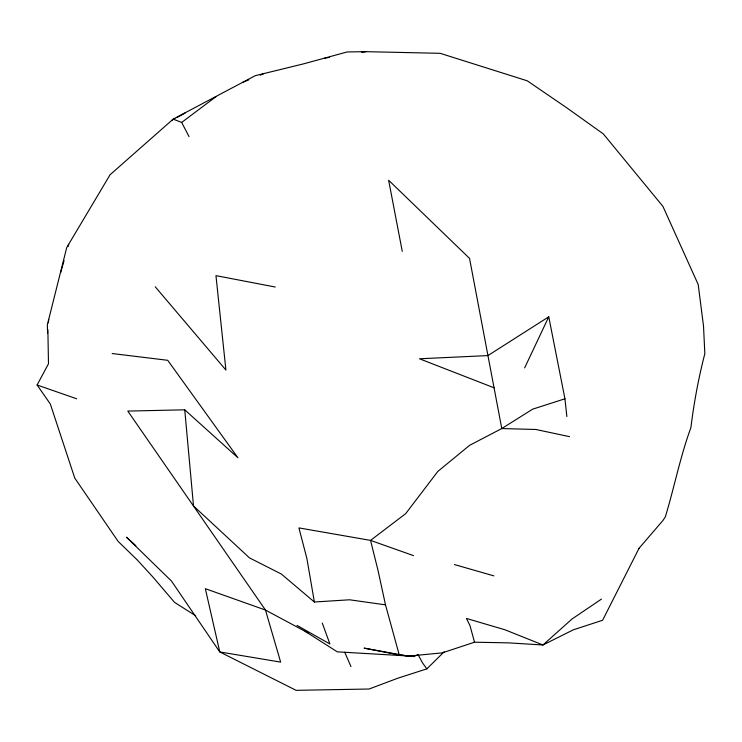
<?xml version="1.0" encoding="UTF-8"?>
<svg xmlns="http://www.w3.org/2000/svg" width="742" height="742" viewBox="0 0 742 742"><rect width="100%" height="100%" fill="white"/><g stroke="black" fill="none" stroke-linecap="round" stroke-linejoin="round"><path stroke-width="1.11" d="M195.647 615.749L174.528 602.346L152.935 577.063L137.465 560.164L118.071 541.326L74.756 478.08L50.317 403.982L37.1 384.996L48.49 363.756L47.868 329.671M48.434 322.807L48.712 319.375L66.724 247.578L110.094 174.722L173.192 119.119L255.202 75.693L303.487 63.877L347.163 51.949L366.186 51.671L440.201 53.322L527.256 80.813L566.758 107.813L603.357 133.94L662.931 206.406L698.194 284.492L703.527 326.202L704.835 353.684C698.547 377.817 693.974 402.785 690.885 427.698C680.182 456.757 674.339 487.262 665.342 516.831L662.986 520.439L638.621 548.783M48.712 319.375L47.349 324.644L47.59 333.112M60.64 272.648L64.062 260.665M68.106 246.502L68.728 244.322M524.65 367.884L548.765 316.806L564.94 398.797L566.86 416.54M638.955 548.486L602.606 620.266L573.408 629.791L542.968 644.983L508.353 642.86L474.528 642.201L442.278 652.858L409.361 656.039L337.304 651.847L305.166 631.349L265.469 610.045L205.339 588.684L219.78 651.94L296.095 690.329L369.071 689.021L398.018 678.132L426.873 668.857L444.152 651.801M173.192 119.119L181.669 122.43L216.145 96.562M601.512 599.054L572.063 618.958L542.968 644.983L504.996 629.791L466.458 618.448L469.974 625.543L474.528 642.201M548.765 316.806L487.902 355.585L419.48 358.785L494.051 387.797L501.787 428.551L469.64 445.293L437.808 471.448L405.698 513.64L370.536 540.389L298.924 527.905L306.882 558.494L314.376 602.003L349.565 599.786L385.497 604.86L399.27 654.982L404.492 655.483L401.125 654.871M172.014 120.185L174.88 118.618M176.791 117.57L185.379 112.867M403.713 655.511L413.925 656.531L418.034 654.583L422.643 663.07L426.873 668.857M242.588 82.399L248.839 79.83M260.284 75.127L263.41 73.848M564.94 398.797L532.635 409.176L501.787 428.551L535.9 429.488L569.522 436.658M324.857 58.108L329.327 57.412M361.716 52.367L366.186 51.671M112.163 353.535L167.711 360.297L237.913 457.74L184.739 409.816L127.791 411.077L265.469 610.045L280.652 662.114L219.78 651.94L171.504 581.097L126.465 537.199L135.823 545.639M404.826 655.594L413.925 656.531M398.881 654.463L364.137 648.128L399.27 654.982M275.254 287.024L215.959 275.634L225.911 370.054L155.245 286.802M454.392 564.551L493.866 575.875M37.1 384.996L76.676 398.788M413.526 555.619L370.536 540.389L377.975 570.208L385.497 604.86M305.166 631.349L308.255 632.917M296.995 625.413L329.902 643.973L322.278 623.094M314.376 602.003L281.292 574.002L249.498 557.901L193.514 505.979L184.739 409.816M181.669 122.43L189.034 136.621M344.715 652.199L350.957 666.585M494.051 387.797L469.538 258.374L388.641 180.25L402.257 251.343M400.3 655.14L396.896 654.806L400.309 655.167"/></g></svg>
